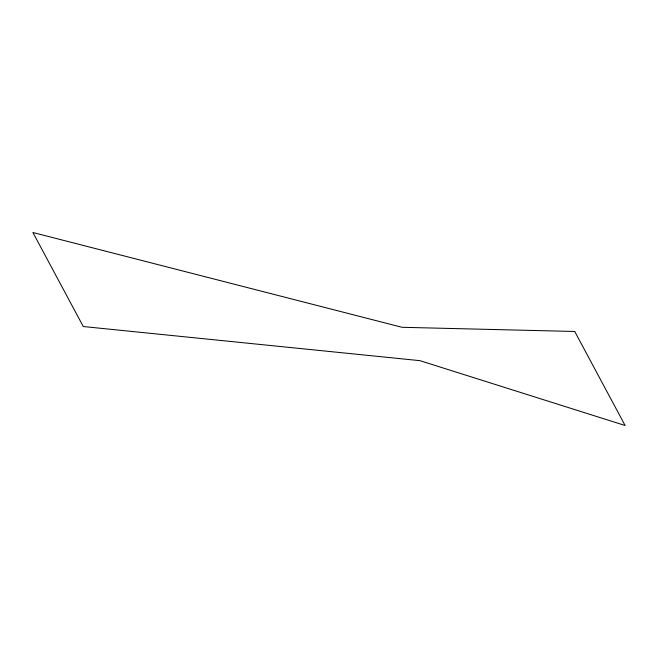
<?xml version="1.0" encoding="UTF-8"?>
<svg xmlns="http://www.w3.org/2000/svg" width="658" height="658" viewBox="0 0 658 658"><rect width="100%" height="100%" fill="white"/><g stroke="black" fill="none" stroke-linecap="round" stroke-linejoin="round"><path stroke-width="0.99" d="M574.73 331.476L402.054 327.297L32.9 232.504L83.27 326.524L419.927 360.658L625.1 425.496L574.73 331.476"/></g></svg>
